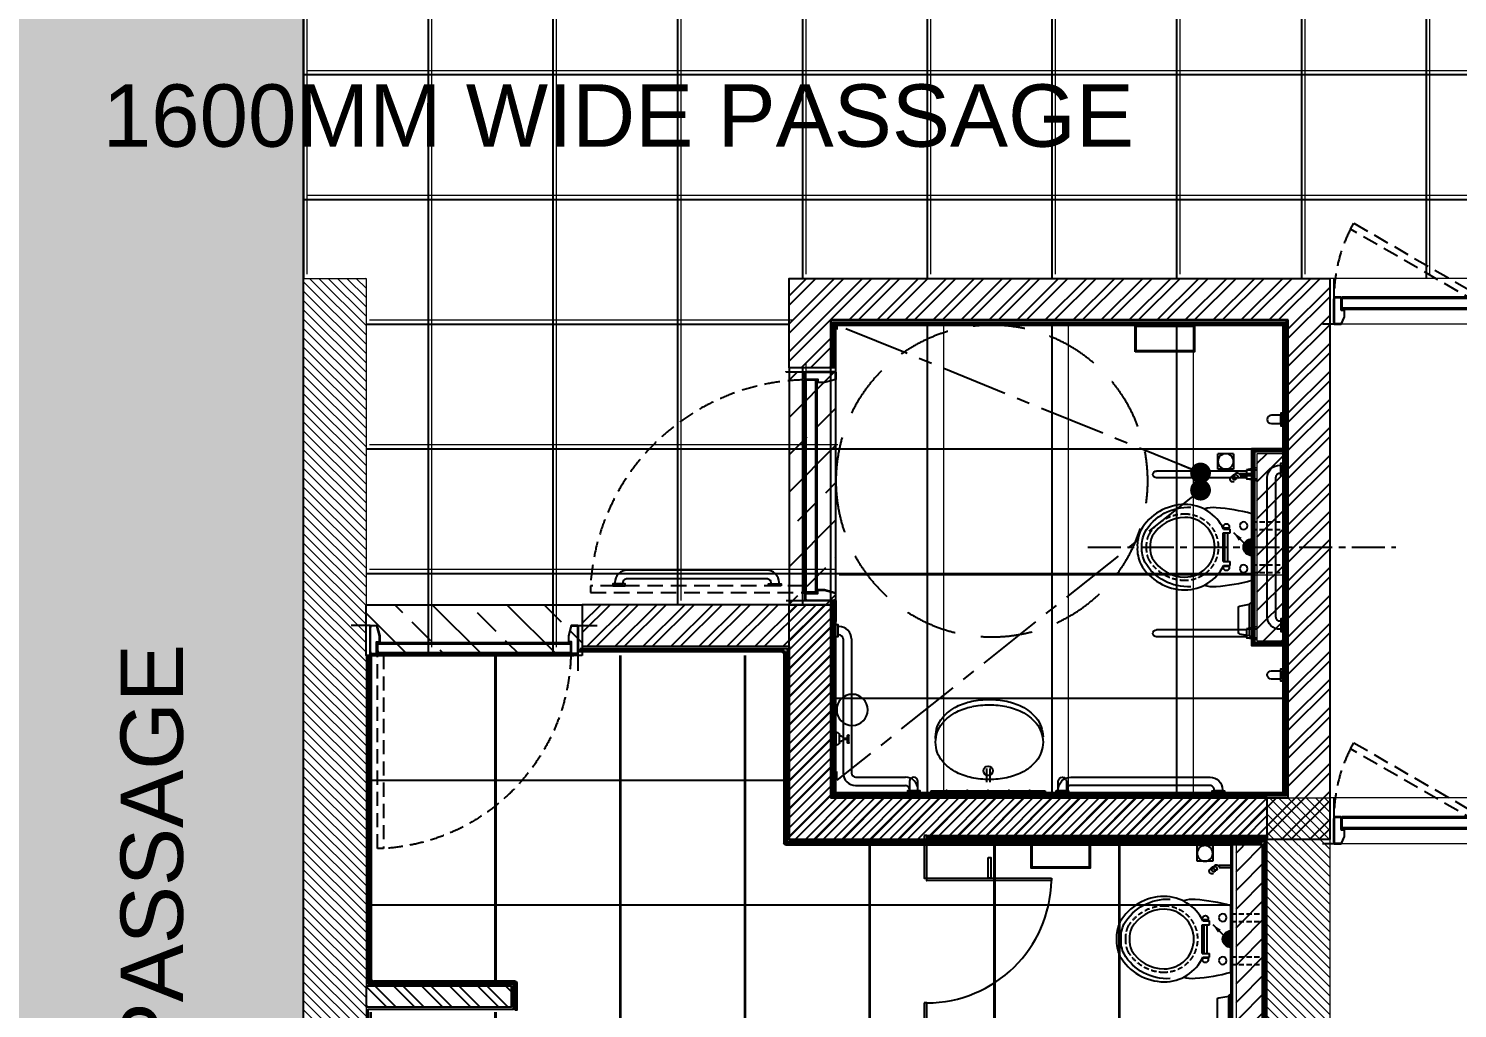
# Model space of a CAD drawing. Header units: millimetres. Extents: x 263321 to 2483465, y 33647 to 614421.
# Drawn here: x 2404074 to 2410946, y 402744 to 407459 of the extents above; entities that cross this region are included whole.
import ezdxf

# ---------------------------------------------------------------- set-up
doc = ezdxf.new("R2010")
doc.units = ezdxf.units.MM
doc.linetypes.add('CENTER', pattern=[50.8, 31.75, -6.35, 6.35, -6.35])
doc.linetypes.add('HIDDEN', pattern=[0.375, 0.25, -0.125])
for name, color, linetype in [('A-PLAN-CL', 8, 'CENTER'), ('A-PLAN-DOOR', 7, 'Continuous'), ('A-PLAN-GRANITE', 5, 'Continuous'), ('A-PLAN-HATCH2', 8, 'Continuous'), ('A-PLAN-HIDDEN', 1, 'HIDDEN'), ('A-PLAN-PLASTER', 67, 'Continuous'), ('A-PLAN-SANITARY FIXTURES', 35, 'Continuous'), ('A-PLAN-SLOPE', 250, 'Continuous'), ('A-PLAN-TEXT', 4, 'Continuous'), ('A-PLAN-TILE', 32, 'Continuous'), ('A-PLAN-WALL', 6, 'Continuous'), ('A-PLAN-WALL HATCH', 8, 'Continuous'), ('CEILING TOA', 250, 'Continuous'), ('FLOORING TOA', 7, 'Continuous'), ('TOA-FC-MODULAR', 7, 'Continuous')]:
    doc.layers.add(name, color=color, linetype=linetype)
for name, color, linetype, lineweight in [('A-PLAN-COLUMN', 3, 'Continuous', 0), ('A-PLAN-RCC-HATCH', 8, 'Continuous', 13), ('A-PLAN-THIN', 251, 'Continuous', 15), ('TOA-FL-CPT-1', 8, 'Continuous', 5), ('TOA-FL-TILE-3', 8, 'Continuous', 5), ('TOA-FL-TILE-4', 8, 'Continuous', 5)]:
    doc.layers.add(name, color=color, linetype=linetype, lineweight=lineweight)
doc.styles.add('ARIAL', font='arial.ttf')
doc.styles.get("Standard").update_dxf_attribs({"font": 'arial.ttf'})
doc.dimstyles.new('DIM40', dxfattribs={"dimtxt": 80, "dimasz": 20, "dimexe": 30, "dimexo": 25, "dimgap": 20, "dimtad": 1, "dimdec": 0, "dimzin": 0, "dimdsep": 46, "dimtxsty": 'Standard', "dimblk1": 'DOT', "dimblk2": 'DOT', "dimsah": 1, "dimcen": 0.09, "dimclrd": 1, "dimclre": 1, "dimclrt": 2, "dimadec": 0, "dimazin": 0, "dimtfac": 1, "dimtdec": 0, "dimtofl": 0, "dimtmove": 0, "dimatfit": 0, "dimldrblk": 'DOT', "dimfxl": 1, "dimtolj": 1, "dimtzin": 0, "dimarcsym": 0})

# ---------------------------------------------------------------- blocks, each defined once
blk = doc.blocks.new('3')
at = {"layer": 'A-PLAN-SANITARY FIXTURES'}
blk.add_lwpolyline([(6494549.2, -2162401.7), (6494537.2, -2162401.7), (6494537.2, -2161801.7), (6494549.2, -2161801.7)], close=True, dxfattribs=at)
blk.add_arc((6494550.6, -2161800.4), 601.4, 180.11961, 268.72294, dxfattribs=at)
blk = doc.blocks.new('PH')
at = {"layer": 'A-PLAN-SANITARY FIXTURES'}
for points in [[(142.5, 135.5), (142.5, 7.5), (-142.5, 7.5), (-142.5, 135.5)], [(137.5, 130.5), (137.5, 12.5), (-137.5, 12.5), (-137.5, 130.5)]]:
    blk.add_lwpolyline(points, close=True, dxfattribs=at)
blk = doc.blocks.new('A$C3F28102C')
at = {"layer": 'A-PLAN-DOOR'}
h = blk.add_hatch(dxfattribs=at)
h.set_pattern_fill('ANSI31', color=256, style=0)
h.set_pattern_definition([(315, (-1529.3283, 1000.1135), (-0.44194174, -0.44194174), [])])
h.paths.add_polyline_path([(1.3, -14.9), (0, -14.9), (0, 0), (1.3, 0)])
h.paths.add_polyline_path([(1.3, 0.2), (1.3, 0), (0, 0), (0, 1.1, 0.115729)])
h.paths.add_polyline_path([(4.9, -14.9), (3.6, -14.9), (3.6, 0), (4.9, 0)])
h.paths.add_polyline_path([(4.9, 0), (3.6, 0), (3.6, 0.2, 0.115729), (4.9, 1.1)])
at = {"layer": 'A-PLAN-DOOR', "color": 2}
for points in [[(1.3, 0.2), (1.3, -14.9), (0, -14.9), (0, 1.1)], [(3.6, 0.2), (3.6, -14.9), (4.9, -14.9), (4.9, 1.1)]]:
    blk.add_lwpolyline(points, dxfattribs=at)
for radius in [3.42, 2.42]:
    blk.add_circle((2.5, 3.4), radius, dxfattribs=at)
blk = doc.blocks.new('door')
at = {"layer": 'A-PLAN-DOOR'}
for p, q in [((-510.4, -12.2), (-510.4, 47.6)), ((-510.4, 47.6), (510.4, 47.6)), ((-510.4, 41.2), (510.4, 41.2)), ((510.4, -12.2), (510.4, 47.6)), ((-510.4, -5.8), (510.4, -5.8)), ((-510.4, -12.2), (510.4, -12.2)), ((-549, -97.1), (-549, -102.1)), ((549, -97.1), (549, -102.1))]:
    blk.add_line(p, q, dxfattribs=at)
at = {"layer": 'A-PLAN-DOOR', "linetype": 'HIDDEN', "ltscale": 300}
blk.add_lwpolyline([(-511.8, 54.6), (-478.8, 54.6), (-478.8, 1078.1), (-511.8, 1078.1)], close=True, dxfattribs=at)
at = {"layer": 'A-PLAN-DOOR'}
for points in [[(550, 137.9), (550, 137.9), (550, -102.1), (651, -102.1)], [(-550, 136.9), (-550, -102.1), (-651, -102.1)]]:
    blk.add_lwpolyline(points, dxfattribs=at)
for points in [[(-550, 39.7), (-549, 39.7), (-549, -94.1), (-550, -94.1)], [(-547.5, 46.1), (-515.6, 46.1), (-515.6, -15.7), (-500.6, -15.7), (-500.6, -47), (-515.2, -100.6), (-547.5, -100.6), (-547.5, -92.1), (-549, -92.1), (-549, -94.1), (-549, -102.1), (-514.1, -102.1), (-499.1, -47.2), (-499.1, -14.2), (-514.1, -14.2), (-514.1, 47.6), (-549, 47.6), (-549, 37.7), (-547.5, 37.7)], [(547.5, 46.1), (515.6, 46.1), (515.6, -15.7), (500.6, -15.7), (500.6, -47), (515.2, -100.6), (547.5, -100.6), (547.5, -92.1), (549, -92.1), (549, -94.1), (549, -102.1), (514.1, -102.1), (499.1, -47.2), (499.1, -14.2), (514.1, -14.2), (514.1, 47.6), (549, 47.6), (549, 37.7), (547.5, 37.7)], [(550, 39.7), (549, 39.7), (549, -94.1), (550, -94.1)]]:
    blk.add_lwpolyline(points, close=True, dxfattribs=at)
at = {"layer": 'A-PLAN-DOOR', "linetype": 'HIDDEN', "ltscale": 300}
blk.add_arc((-541.2, 26.7), 1053.3, 1.5218, 86.60422, dxfattribs=at)
at = {"layer": 'A-PLAN-DOOR', "extrusion": (0, 0, -1), "xscale": -0.9981851179673188, "yscale": 0.9981851179673188, "zscale": -0.9981851179673188}
blk.add_blockref('A$C3F28102C', (514.1, 47.6), dxfattribs=at)
blk = doc.blocks.new('A$C01672F36')
at = {"layer": 'A-PLAN-SANITARY FIXTURES'}
for p, q in [((332.3, 260.9), (398.3, 260.9)), ((332.3, 244.4), (398.3, 244.4))]:
    blk.add_line(p, q, dxfattribs=at)
at = {"layer": 'A-PLAN-SANITARY FIXTURES', "extrusion": (0, 0, -1)}
for centre, major_axis, start_param, end_param in [((225.3, 319.2), (151.5, 151.5), 4.387986, 4.802685), ((251.1, 319.2), (-151.5, 151.5), 5.958782, 6.373481), ((179.5, 374.1), (100.9, 100.9), 4.802685, 5.497787), ((205.4, 374.1), (100.9, 100.9), 4.802685, 5.497787), ((205.4, 374.1), (-100.9, 100.9), 0.785398, 1.4805), ((159.6, 319.2), (151.5, 151.5), 6.192889, 6.607589), ((299, 282.6), (209.7, 209.7), 4.129895, 4.387986), ((324.9, 282.6), (209.7, 209.7), 4.129895, 4.387986), ((85.8, 282.6), (-209.7, 209.7), 1.8952, 2.153291), ((416.4, 258.4), (294.5, 294.5), 3.926991, 4.129895), ((442.3, 258.4), (-294.5, 294.5), 5.497787, 5.700691), ((-31.6, 258.4), (294.5, 294.5), 0.582494, 0.785398), ((416.4, 258.4), (-294.5, 294.5), 5.294883, 5.497787), ((442.3, 258.4), (294.5, 294.5), 3.724087, 3.926991), ((-31.6, 258.4), (294.5, 294.5), 0.785398, 0.988302), ((299, 234.3), (209.7, 209.7), 3.465996, 3.724087), ((324.9, 234.3), (-209.7, 209.7), 5.036792, 5.294883), ((85.8, 234.3), (209.7, 209.7), 0.988302, 1.246393), ((225.3, 197.6), (151.5, 151.5), 3.051297, 3.465996), ((251.1, 197.6), (151.5, 151.5), 3.051297, 3.465996), ((159.6, 197.6), (-151.5, 151.5), 2.817189, 3.231889), ((179.5, 142.7), (100.9, 100.9), 2.356194, 3.051297), ((205.4, 142.7), (100.9, 100.9), 2.356194, 3.051297), ((179.5, 142.7), (-100.9, 100.9), 3.836216, 3.926991), ((205.4, 142.7), (-100.9, 100.9), 3.231889, 3.926991)]:
    blk.add_ellipse(centre, major_axis=major_axis, ratio=1, start_param=start_param, end_param=end_param, dxfattribs=at)
at = {"layer": 'A-PLAN-SANITARY FIXTURES'}
blk.add_ellipse((342.6, 252.7), major_axis=(-16, 16), ratio=1, dxfattribs=at)
blk = doc.blocks.new('_DOT')
at = {"color": 0, "linetype": 'ByBlock'}
blk.add_line((-0.5, 0), (-1, 0), dxfattribs=at)
at = {"color": 0, "linetype": 'ByBlock', "const_width": 0.5}
blk.add_lwpolyline([(-0.25, 0, 1), (0.25, 0, 1)], format="xyb", close=True, dxfattribs=at)
blk = doc.blocks.new('A$C086B7908')
at = {"layer": 'A-PLAN-SANITARY FIXTURES'}
for p, q in [((0, 30), (4.8, 30)), ((0, -30), (0, 30)), ((16.8, 18), (16.8, -18)), ((16.8, 12), (26.4, 12)), ((38.1, 2.4), (55.7, 2.4)), ((38.4, 0), (38.4, 0)), ((55.7, 18.5), (55.7, -14.9)), ((62.9, 18.5), (62.9, -14.9)), ((4.8, -30), (0, -30)), ((26.4, -12), (16.8, -12)), ((38.1, -2.4), (55.7, -2.4))]:
    blk.add_line(p, q, dxfattribs=at)
for centre, radius, start, end in [((4.8, 18), 12, 0, 90), ((26.4, 0), 12, 0, 90), ((26.4, 0), 12, 270, 0), ((59.3, 18.5), 3.6, 0, 180), ((4.8, -18), 12, 270, 0), ((59.3, -14.9), 3.6, 180, 0)]:
    blk.add_arc(centre, radius, start, end, dxfattribs=at)
blk = doc.blocks.new('WC')
at = {"layer": 'A-PLAN-SANITARY FIXTURES', "color": 35}
for p, q in [((-59, 416.3), (-10, 424.7)), ((-10, 424.7), (-10, 274.8)), ((0, 433.3), (0, 266.3)), ((-64, 411.3), (-64, 288.3)), ((-59, 283.3), (-10, 274.8)), ((-162.6, -375), (-162.6, -450)), ((-87.6, -375), (-162.6, -375)), ((-87.6, -450), (-87.6, -375)), ((-56.5, -355), (-56.4, -344.5)), ((-56.5, -355), (0, -355)), ((-56.4, -344.5), (0, -344.5)), ((-87.6, -450), (-162.6, -450))]:
    blk.add_line(p, q, dxfattribs=at)
at = {"layer": 'A-PLAN-SANITARY FIXTURES'}
for p, q in [((0, 160.7), (0, -160.7)), ((-137.8, 68.9), (-103.3, 68.9)), ((-137.8, 68.9), (-137.8, -68.9)), ((-135.4, 87.3), (-103.3, 87.3)), ((-110.5, 92.1), (-134.3, 92.1)), ((-129.5, 68.9), (-129.5, -68.9)), ((-114.4, 68.9), (-114.4, -68.9)), ((-103.3, 87.3), (-103.3, 68.9)), ((-87.6, -70.4), (-20, -2.9)), ((-137.8, -68.9), (-103.3, -68.9)), ((-135.4, -87.3), (-103.3, -87.3)), ((-110.5, -92.1), (-134.3, -92.1)), ((-103.3, -68.9), (-103.3, -87.3))]:
    blk.add_line(p, q, dxfattribs=at)
at = {"layer": 'A-PLAN-SANITARY FIXTURES', "linetype": 'HIDDEN', "ltscale": 100}
for p, q in [((0, 121.7), (160.7, 121.7)), ((0, 85), (160.7, 85)), ((160.7, 121.7), (160.7, 85)), ((0, -85), (160.7, -85)), ((0, -121.7), (160.7, -121.7)), ((160.7, -85), (160.7, -121.7))]:
    blk.add_line(p, q, dxfattribs=at)
at = {"layer": 'A-PLAN-SANITARY FIXTURES'}
for points in [[(-550, 0, -0.12736), (-533.6, 81.5, -0.267926), (-321.6, 205.5, -0.291082), (-135.4, 87.3, -0.267926)], [(-292.7, 190, 0.282395), (-514.3, 71.3, 0.128205), (-528.2, 0, 0.128205), (-514.3, -71.3, 0.282395), (-292.7, -192.4)], [(0, 160.7, 0.051675), (-171.6, 190, 0.105989), (-229.1, 183.6, 0.06337)], [(-135.4, -87.3, -0.291082), (-321.6, -205.5, -0.267926), (-533.6, -81.5, -0.12736), (-550, 0, -0.12736)], [(0, -160.7, -0.051675), (-171.6, -190, -0.105989), (-229.1, -183.6, -0.06337)]]:
    blk.add_lwpolyline(points, format="xyb", dxfattribs=at)
at = {"layer": 'A-PLAN-SANITARY FIXTURES', "linetype": 'HIDDEN', "ltscale": 100}
blk.add_lwpolyline([(-505.2, 0, -0.129476), (-493.9, 60.6, -0.265771), (-321.5, 160.7, -1), (-321.5, -160.7, -0.265771), (-493.9, -60.6, -0.129476)], format="xyb", close=True, dxfattribs=at)
at = {"layer": 'A-PLAN-SANITARY FIXTURES'}
blk.add_lwpolyline([(-487.9, 0, -0.130858), (-478.6, 52.6, -0.264614), (-321.4, 143.5, -0.999609), (-321.4, -143.5, -0.264614), (-478.6, -52.6, -0.130858)], format="xyb", close=True, dxfattribs=at)
at = {"layer": 'A-PLAN-SANITARY FIXTURES', "const_width": 40}
blk.add_lwpolyline([(0, 20, 1), (0, -20, 1)], format="xyb", dxfattribs=at)
at = {"layer": 'A-PLAN-SANITARY FIXTURES'}
for centre in [(-39.3, 103.3), (-39.3, -103.3)]:
    blk.add_circle(centre, 18.4, dxfattribs=at)
at = {"layer": 'A-PLAN-SANITARY FIXTURES', "color": 35}
blk.add_circle((-125.1, -412.5), 37.5, dxfattribs=at)
for centre, radius, start, end in [((-59, 411.3), 5, 90, 180), ((0, 423.3), 10, 90.01201, 171.46923), ((-59, 288.3), 5, 180, 270), ((0, 276.3), 10, 188.53077, 269.98799), ((-90.9, -327.2), 13.4, 59.03852, 15.49678), ((-80.1, -336.9), 13.4, 80.60332, 25.70351), ((-69.4, -344.4), 13.4, 84.22203, 337.48366)]:
    blk.add_arc(centre, radius, start, end, dxfattribs=at)
at = {"layer": 'A-PLAN-SANITARY FIXTURES'}
for centre, radius, start, end in [((-122.4, 99), 13.8, 329.83099, 210.16901), ((0, 0), 40, 90.03581, 269.96419), ((-122.4, -99), 13.8, 149.83099, 30.16901)]:
    blk.add_arc(centre, radius, start, end, dxfattribs=at)
blk.add_solid([(-62.5, -31.2), (-48.4, -45.3), (-87.6, -70.4)], dxfattribs=at)
blk = doc.blocks.new('wb-mirror-600')
at = {"layer": 'A-PLAN-SANITARY FIXTURES'}
for p, q in [((25, 0), (575, 0)), ((25, -8), (25, 0)), ((25, -15), (25, -7)), ((25, -17), (25, -8)), ((25, -8), (575, -8)), ((25, -16), (575, -16)), ((25, -17), (575, -17)), ((575, -8), (575, 0)), ((575, -17), (575, -8))]:
    blk.add_line(p, q, dxfattribs=at)
for centre in [(100, -17), (200, -17), (300, -17), (400, -17), (500, -17)]:
    blk.add_arc(centre, 3.43, 180, 0, dxfattribs=at)
blk = doc.blocks.new('RW')
at = {"layer": 'A-PLAN-SANITARY FIXTURES', "color": 35}
for p, q in [((6482690.9, -2163814.7), (6482690.9, -2163464.2)), ((6482723.9, -2163814.7), (6482723.9, -2163464.2)), ((6482690.9, -2163897.7), (6482690.9, -2163814.7)), ((6482723.9, -2163897.7), (6482723.9, -2163814.7)), ((6482675.9, -2163947.7), (6482685.9, -2163897.7)), ((6482685.9, -2163897.7), (6482728.9, -2163897.7)), ((6482685.9, -2163897.7), (6482685.9, -2163947.7)), ((6482738.9, -2163947.7), (6482728.9, -2163897.7)), ((6482728.9, -2163897.7), (6482728.9, -2163947.7))]:
    blk.add_line(p, q, dxfattribs=at)
blk.add_arc((6482707.4, -2163464.2), 16.5, 0, 180, dxfattribs=at)
blk = doc.blocks.new('rw1')
at = {"layer": 'A-PLAN-SANITARY FIXTURES', "color": 35}
blk.add_lwpolyline([(301.3, 12), (-368.7, 12, 0.414214), (-428.7, -48), (-428.7, -53), (-388.7, -53), (-388.7, -48, -0.414214), (-368.7, -28), (301.3, -28, -0.414214), (321.3, -48), (321.3, -53), (361.3, -53), (361.3, -48, 0.414214)], format="xyb", close=True, dxfattribs=at)
for points in [[(-438.7, -63), (-378.7, -63), (-378.7, -53), (-438.7, -53)], [(371.3, -63), (311.3, -63), (311.3, -53), (371.3, -53)]]:
    blk.add_lwpolyline(points, close=True, dxfattribs=at)
blk = doc.blocks.new('wr-1')
at = {"layer": 'A-PLAN-SANITARY FIXTURES'}
blk.add_lwpolyline([(0, -20), (0, 20), (-45, 20, 1), (-45, -20)], format="xyb", close=True, dxfattribs=at)
blk.add_lwpolyline([(10, -30), (10, 30), (0, 30), (0, -30)], close=True, dxfattribs=at)
blk = doc.blocks.new('rw-1')
at = {"layer": 'A-PLAN-SANITARY FIXTURES', "color": 35}
for p, q in [((-60, 244.7), (-65, 244.7)), ((-60, 204.7), (-65, 204.7)), ((-40, 184.7), (-40, -460.3)), ((0, 184.7), (0, -460.3)), ((20, -480.3), (259.5, -480.3)), ((20, -520.3), (259.5, -520.3)), ((269.5, -545.3), (329.5, -545.3)), ((279.5, -540.3), (279.5, -545.3)), ((319.5, -540.3), (319.5, -545.3))]:
    blk.add_line(p, q, dxfattribs=at)
for points in [[(-75, 254.7), (-65, 254.7), (-65, 194.7), (-75, 194.7)], [(269.5, -555.3), (329.5, -555.3), (329.5, -545.3), (269.5, -545.3)]]:
    blk.add_lwpolyline(points, close=True, dxfattribs=at)
for centre, radius, start, end in [((-60, 184.7), 60, 0, 90), ((-60, 184.7), 20, 0, 90), ((20, -460.3), 60, 180, 270), ((20, -460.3), 20, 180, 270), ((259.5, -540.3), 60, 0, 90), ((259.5, -540.3), 20, 0, 90)]:
    blk.add_arc(centre, radius, start, end, dxfattribs=at)
blk = doc.blocks.new('shaft door 750')
at = {"layer": 'A-PLAN-DOOR'}
for p, q in [((335.5, 59.8), (-335.5, 59.8)), ((-335.5, 0), (-335.5, 59.8)), ((335.5, 53.4), (-335.5, 53.4)), ((335.5, 6.5), (-335.5, 6.5)), ((335.5, 0), (-335.5, 0)), ((335.5, 0), (335.5, 59.8)), ((-374, -69.8), (-374, -64.8)), ((-374, -64.8), (-374, -69.8))]:
    blk.add_line(p, q, dxfattribs=at)
at = {"layer": 'A-PLAN-DOOR', "linetype": 'HIDDEN', "ltscale": 300}
blk.add_lwpolyline([(336.8, 59.8), (320.3, 31.3), (-295.2, 386.7), (-278.8, 415.2)], close=True, dxfattribs=at)
at = {"layer": 'A-PLAN-DOOR'}
for points in [[(-375, 150), (-375, 150), (-375, -70), (-430, -70)], [(375, 150.2), (375, 150.2), (375, -70), (430, -70)]]:
    blk.add_lwpolyline(points, dxfattribs=at)
for points in [[(-375, 51.9), (-374, 51.9), (-374, -61.8), (-375, -61.8)], [(-372.5, 58.3), (-340.6, 58.3), (-340.6, -3.5), (-325.6, -3.5), (-325.6, -34.7), (-340.2, -68.3), (-372.5, -68.3), (-372.5, -59.8), (-374, -59.8), (-374, -61.8), (-374, -69.8), (-339.1, -69.8), (-324.1, -34.9), (-324.1, -2), (-339.1, -2), (-339.1, 59.8), (-374, 59.8), (-374, 49.9), (-372.5, 49.9)], [(372.5, 58.3), (340.6, 58.3), (340.6, -3.5), (325.6, -3.5), (325.6, -34.7), (340.2, -68.3), (372.5, -68.3), (372.5, -59.8), (374, -59.8), (374, -61.8), (374, -69.8), (339.1, -69.8), (324.1, -34.9), (324.1, -2), (339.1, -2), (339.1, 59.8), (374, 59.8), (374, 49.9), (372.5, 49.9)], [(375, 51.9), (374, 51.9), (374, -61.8), (375, -61.8)]]:
    blk.add_lwpolyline(points, close=True, dxfattribs=at)
at = {"layer": 'A-PLAN-DOOR', "linetype": 'HIDDEN', "ltscale": 300}
blk.add_arc((337.6, 59.8), 711.6, 152.68066, 180, dxfattribs=at)
at = {"layer": 'A-PLAN-THIN'}
for p, q in [((395, 150), (-395, 150)), ((375, -70), (-375, -70))]:
    blk.add_line(p, q, dxfattribs=at)
at = {"layer": 'A-PLAN-DOOR', "xscale": -0.9973404255317604, "yscale": 0.9973404255317604, "zscale": 0.9973404255317604}
blk.add_blockref('A$C3F28102C', (339.1, 59.8), dxfattribs=at)
blk = doc.blocks.new('PC.Toilet')
at = {"layer": 'A-PLAN-GRANITE'}
h = blk.add_hatch(dxfattribs=at)
h.set_pattern_fill('ANSI33', color=256, scale=40, angle=180, style=0)
h.set_pattern_definition([(225, (-6500394.83, 2162054.3), (179.605122, -179.605122), []), (225, (-6500574.43, 2162054.3), (179.605122, -179.605122), [127, -63.5])])
h.paths.add_polyline_path([(-629.7, 908.6), (510.3, 908.6), (510.3, 683.6), (-629.7, 683.6)])
at = {"layer": 'A-PLAN-HATCH2'}
h = blk.add_hatch(dxfattribs=at)
h.set_pattern_fill('ANSI31', color=256, scale=500, angle=180, style=0)
h.set_pattern_definition([(225, (-36605.22, -628952.14), (44.194174, -44.194174), [])])
h.paths.add_polyline_path([(-216.3, -1341.4), (683.7, -1341.4), (683.7, -1491.4), (-216.3, -1491.4)])
at = {"layer": 'A-PLAN-WALL HATCH'}
h = blk.add_hatch(dxfattribs=at)
h.set_pattern_fill('ANSI32', color=256, scale=10, angle=-180, style=0)
h.set_pattern_definition([(45, (226410.9, 236743.57), (67.35192, -67.35192), []), (45, (226410.9, 236788.47), (67.35192, -67.35192), [])])
h.paths.add_polyline_path([(-859.7, -1491.4), (-859.7, 708.6), (-629.7, 708.6), (-629.7, 908.6), (-629.7, 908.6), (-629.7, 908.6), (-1059.7, 908.6), (-1059.7, -1691.4), (1640.3, -1691.4), (1640.3, 908.6), (510.3, 908.6), (510.3, 708.6), (1440.3, 708.6), (1440.3, -1491.4)])
at = {"layer": 'A-PLAN-CL', "linetype": 'CENTER', "ltscale": 5}
blk.add_line((233.7, -528.5), (233.7, -2009.8), dxfattribs=at)
at = {"layer": 'A-PLAN-GRANITE', "elevation": 0}
blk.add_lwpolyline([(-629.7, 908.6), (510.3, 908.6), (510.3, 683.6), (-629.7, 683.6)], close=True, dxfattribs=at)
at = {"layer": 'A-PLAN-HIDDEN', "ltscale": 1000}
blk.add_circle((-84.7, -66.4), 750, dxfattribs=at)
at = {"layer": 'A-PLAN-PLASTER', "elevation": 0}
for points in [[(-629.7, 698.6), (-849.7, 698.6), (-849.7, -1481.4), (1430.3, -1481.4), (1430.3, 698.6), (490.3, 698.6)], [(693.7, -1481.4), (693.7, -1331.4), (-226.3, -1331.4), (-226.3, -1481.4)]]:
    blk.add_lwpolyline(points, dxfattribs=at)
at = {"layer": 'A-PLAN-SANITARY FIXTURES', "color": 35}
blk.add_circle((1016.6, 604.9), 75, dxfattribs=at)
at = {"layer": 'A-PLAN-THIN'}
blk.add_line((-216.3, -1341.4), (683.7, -1341.4), dxfattribs=at)
at = {"layer": 'A-PLAN-THIN', "elevation": 0}
blk.add_lwpolyline([(-216.3, -1341.4), (683.7, -1341.4), (683.7, -1491.4), (-216.3, -1491.4)], close=True, dxfattribs=at)
at = {"layer": 'A-PLAN-TILE', "elevation": 0}
for points in [[(-629.7, 691.6), (-842.7, 691.6), (-842.7, -1474.4), (1423.3, -1474.4), (1423.3, 691.6), (490.3, 691.6)], [(-629.7, 683.6), (-834.7, 683.6), (-834.7, -1466.4), (1415.3, -1466.4), (1415.3, 683.6), (490.3, 683.6)], [(708.7, -1481.4), (708.7, -1316.4), (-241.3, -1316.4), (-241.3, -1481.4)], [(-233.3, -1481.4), (-233.3, -1324.4), (700.7, -1324.4), (700.7, -1481.4)]]:
    blk.add_lwpolyline(points, dxfattribs=at)
at = {"layer": 'A-PLAN-WALL', "elevation": 0}
blk.add_lwpolyline([(-859.7, -1491.4), (-859.7, 708.6), (-629.7, 708.6), (-629.7, 908.6), (-629.7, 908.6), (-629.7, 908.6), (-1059.7, 908.6), (-1059.7, -1691.4), (1640.3, -1691.4), (1640.3, 908.6), (510.3, 908.6), (510.3, 708.6), (1440.3, 708.6), (1440.3, -1491.4), (-859.7, -1491.4)], dxfattribs=at)
at = {"xscale": -1}
for name, p, rotation in [('rw1', (356.1, 1318.3), 90), ('wr-1', (1405.3, 309.1), 180), ('wr-1', (-381, -1456.4), 90)]:
    blk.add_blockref(name, p, dxfattribs=dict(at, rotation=rotation))
for name, p, rotation in [('rw1', (1352.3, -747.1), 90), ('wr-1', (848.3, -1456.4), 270)]:
    blk.add_blockref(name, p, dxfattribs=dict(rotation=rotation))
for name, p in [('wr-1', (1405.3, -405.9)), ('rw1', (267.4, -1403.4))]:
    blk.add_blockref(name, p)
at = {"layer": 'A-PLAN-DOOR', "extrusion": (0, 0, -1), "zscale": -1}
blk.add_blockref('door', (59.7, 785.7), dxfattribs=at)
at = {"layer": 'A-PLAN-SANITARY FIXTURES', "color": 35}
for name, p, xscale, rotation in [('rw-1', (860, 608.6), -1, 90), ('A$C01672F36', (966.5, 204.3), -0.999999999999998, 179.9999268422707), ('PH', (-842.3, -898.7), -1, 270)]:
    blk.add_blockref(name, p, dxfattribs=dict(at, xscale=xscale, rotation=rotation))
at = {"layer": 'A-PLAN-SANITARY FIXTURES', "color": 35, "extrusion": (0, 0, -1), "xscale": -1, "zscale": -1, "rotation": 90}
blk.add_blockref('A$C086B7908', (-1154.9, 683.6), dxfattribs=at)
at = {"layer": 'A-PLAN-SANITARY FIXTURES', "extrusion": (0, 0, -1), "xscale": -1, "zscale": -1, "rotation": 90}
blk.add_blockref('wb-mirror-600', (-1423.3, 251.6), dxfattribs=at)
at = {"layer": 'A-PLAN-SANITARY FIXTURES', "color": 35, "rotation": 270}
blk.add_blockref('WC', (233.7, -1316.4), dxfattribs=at)
at = {"layer": 'A-PLAN-SANITARY FIXTURES', "extrusion": (0, 0, -1), "xscale": -1, "zscale": -1}
for p in [(6482823.9, 2162606.3), (6482059.1, 2162606.3)]:
    blk.add_blockref('RW', p, dxfattribs=at)
at = {"layer": 'A-PLAN-SLOPE', "linetype": 'CENTER', "ltscale": 10}
for points in [[(-123.4, -1070.2), (-834.7, 678.6), (-813.5, 678.6)], [(-40.9, -1070.2), (1355.3, 678.6), (1312.3, 678.6)]]:
    blk.add_leader(points, dimstyle='DIM40', override={"dimasz": 100, "dimclrd": 256}, dxfattribs=at)
blk = doc.blocks.new('Rest room-2.0')
at = {"layer": 'A-PLAN-GRANITE'}
h = blk.add_hatch(dxfattribs=at)
h.set_pattern_fill('ANSI33', color=256, scale=40, angle=270, style=0)
h.set_pattern_definition([(315, (-2161082, -6497440.42), (179.605122, 179.605122), []), (315, (-2161082, -6497620.03), (179.605122, 179.605122), [127, -63.5])])
h.paths.add_polyline_path([(-946.3, 2249.7), (-1986.3, 2249.7), (-1986.3, 2494.7), (-946.3, 2494.7)])
at = {"layer": 'A-PLAN-HATCH2'}
h = blk.add_hatch(dxfattribs=at)
h.set_pattern_fill('ANSI31', color=256, scale=20, angle=-90, style=0)
h.set_pattern_definition([(225, (302018.68, 198814.69), (-44.901281, 44.901281), [])])
h.paths.add_polyline_path([(2348.7, -5685.3), (2348.7, 1364.7), (2198.7, 1364.7), (2198.7, -5685.3)])
at = {"layer": 'A-PLAN-RCC-HATCH'}
h = blk.add_hatch(dxfattribs=at)
h.set_pattern_fill('ANSI31', color=256, scale=10, angle=90, style=0)
h.set_pattern_definition([(135, (-236086.32, -347397.406), (-22.4506403, -22.4506403), [])])
h.paths.add_polyline_path([(-1986.3, -5885.3), (-1986.3, -5885.3), (-1986.3, -5885.3), (-2286.3, -5885.3), (-2286.3, 4064.7), (-1986.3, 4064.7)])
h = blk.add_hatch(dxfattribs=at)
h.set_pattern_fill('ANSI31', color=256, scale=250, angle=90, style=0)
h.set_pattern_definition([(135, (431187.107, 24676.022), (-22.097087, -22.097087), [])])
h.paths.add_polyline_path([(2648.7, 1564.7), (2648.7, 64.7), (2348.7, 64.7), (2348.7, 1564.7)])
at = {"layer": 'A-PLAN-WALL HATCH'}
h = blk.add_hatch(dxfattribs=at)
h.set_pattern_fill('ANSI32', color=256, scale=10, angle=-90, style=0)
h.set_pattern_definition([(225, (302018.68, 198799.69), (-67.35192, 67.35192), []), (225, (302018.68, 198754.79), (-67.35192, 67.35192), [])])
h.paths.add_polyline_path([(2348.7, 1564.7), (248.7, 1564.7), (248.7, 2494.7), (-946.3, 2494.7), (-946.3, 2294.7), (48.7, 2294.7), (48.7, 1364.7), (2348.7, 1364.7)])
h = blk.add_hatch(dxfattribs=at)
h.set_pattern_fill('ANSI32', color=256, scale=10, angle=-90, style=0)
h.set_pattern_definition([(135, (302133.68, -200190.6), (-67.35192, -67.35192), []), (135, (302133.68, -200145.7), (-67.35192, -67.35192), [])])
h.paths.add_polyline_path([(-1986.3, 659.4), (-1986.3, 559.4), (-1286.3, 559.4), (-1286.3, 659.4), (-1986.3, 659.4)])
at = {"layer": 'A-PLAN-COLUMN'}
blk.add_lwpolyline([(-1986.3, -5885.3), (-1986.3, -5885.3), (-1986.3, -5885.3), (-2286.3, -5885.3), (-2286.3, 4064.7), (-1986.3, 4064.7), (-1986.3, -5885.3)], dxfattribs=at)
at = {"layer": 'A-PLAN-COLUMN', "elevation": 0}
blk.add_lwpolyline([(2648.7, 1564.7), (2648.7, 64.7), (2348.7, 64.7), (2348.7, 1564.7)], close=True, dxfattribs=at)
at = {"layer": 'A-PLAN-GRANITE', "elevation": 0}
blk.add_lwpolyline([(-946.3, 2249.7), (-1986.3, 2249.7), (-1986.3, 2494.7), (-946.3, 2494.7)], close=True, dxfattribs=at)
at = {"layer": 'A-PLAN-PLASTER', "elevation": 0}
blk.add_lwpolyline([(-956.3, 2284.7), (38.7, 2284.7), (38.7, 1354.7), (2338.7, 1354.7), (2338.7, -5675.3), (-134.6, -5675.3)], dxfattribs=at)
at = {"layer": 'A-PLAN-PLASTER'}
blk.add_lwpolyline([(-1986.3, -1145.3), (-1276.3, -1145.3), (-1276.3, -1025.3), (-1976.3, -1025.3), (-1976.3, 549.4), (-1276.3, 549.4), (-1276.3, 669.4), (-1976.3, 669.4), (-1976.3, 2249.7)], dxfattribs=at)
at = {"layer": 'A-PLAN-THIN'}
blk.add_line((2198.7, 1364.7), (2198.7, -5685.3), dxfattribs=at)
at = {"layer": 'A-PLAN-THIN', "elevation": 0}
blk.add_lwpolyline([(2348.7, -5685.3), (2348.7, 1364.7), (2198.7, 1364.7), (2198.7, -5685.3)], close=True, dxfattribs=at)
at = {"layer": 'A-PLAN-TILE'}
for p, q in [((-1269.3, 659.4), (-1269.3, 559.4)), ((-1261.3, 659.4), (-1261.3, 559.4))]:
    blk.add_line(p, q, dxfattribs=at)
at = {"layer": 'A-PLAN-TILE', "elevation": 0}
for points in [[(-961.3, 2269.7), (18.2, 2269.7), (18.2, 2277.7), (-961.3, 2277.7), (-961.3, 2269.7)], [(31.7, 2269.7), (23.7, 2269.7), (23.7, 1349.2), (31.7, 1349.2), (31.7, 2269.7)], [(33.7, 1339.2), (2168.2, 1339.7), (2168.2, 1347.7), (33.7, 1347.7), (33.7, 1339.2)], [(2181.7, 1364.7), (2173.7, 1364.7), (2173.7, -5668.3), (2181.7, -5668.3), (2181.7, 1364.7)], [(2331.7, 1339.7), (2323.7, 1339.7), (2323.7, -5660.3), (2331.7, -5660.3), (2331.7, 1339.7)]]:
    blk.add_lwpolyline(points, dxfattribs=at)
at = {"layer": 'A-PLAN-TILE', "color": 8, "elevation": 0}
for points in [[(15.7, 2267.7, -0.079624), (18.2, 2267.3), (18.2, 2276.2), (-16.3, 2276.2), (-16.3, 2277.7), (19.7, 2277.7), (19.7, 2266.6, -0.267949), (23.7, 2259.7), (22.7, 2259.7, 0.414214), (15.7, 2266.7)], [(2315.7, 1339.7, -0.079624), (2318.2, 1339.3), (2318.2, 1348.2), (2283.7, 1348.2), (2283.7, 1349.7), (2319.7, 1349.7), (2319.7, 1338.6, -0.267949), (2323.7, 1331.7), (2322.7, 1331.7, 0.414214), (2315.7, 1338.7)]]:
    blk.add_lwpolyline(points, format="xyb", close=True, dxfattribs=at)
at = {"layer": 'A-PLAN-TILE'}
for points in [[(-1969.3, 2249.7), (-1961.3, 2249.7), (-1961.3, 676.4), (-1969.3, 676.4), (-1969.3, 2249.7)], [(-1271.3, 684.4), (-1271.3, 676.4), (-1946.3, 676.4), (-1946.3, 684.4), (-1271.3, 684.4)], [(-1269.3, 544.4), (-1269.3, 674.4), (-1261.3, 674.4), (-1261.3, 544.4), (-1269.3, 544.4)]]:
    blk.add_lwpolyline(points, dxfattribs=at)
at = {"layer": 'A-PLAN-TILE', "color": 8, "elevation": 0}
blk.add_lwpolyline([(33.7, 1339.7), (33.7, 1339.2, -0.414214), (23.7, 1349.2), (168.7, 1349.2), (168.7, 1347.7), (26, 1347.7, 0.261434), (33.7, 1339.7)], format="xyb", dxfattribs=at)
at = {"layer": 'A-PLAN-TILE', "elevation": 0}
blk.add_lwpolyline([(2169.7, 1339.7), (2169.7, 1347.7), (2318.2, 1347.7), (2318.2, 1339.7)], close=True, dxfattribs=at)
at = {"layer": 'A-PLAN-TILE', "color": 8}
blk.add_lwpolyline([(-1953.3, 684, -0.079624), (-1955.8, 684.4), (-1955.8, 675.5), (-1921.3, 675.5), (-1921.3, 674), (-1957.3, 674), (-1957.3, 685.1, -0.267949), (-1961.3, 692), (-1960.3, 692, 0.414214), (-1953.3, 685)], format="xyb", close=True, dxfattribs=at)
blk.add_lwpolyline([(-1271.3, 683.9), (-1271.3, 684.4, -0.414214), (-1261.3, 674.4), (-1306.3, 674.4), (-1306.3, 675.9), (-1263.6, 675.9, 0.261434), (-1271.3, 683.9)], format="xyb", dxfattribs=at)
at = {"layer": 'A-PLAN-WALL'}
blk.add_line((-1986.3, 2249.7), (-986.3, 2249.7), dxfattribs=at)
at = {"layer": 'A-PLAN-WALL', "elevation": 0}
blk.add_lwpolyline([(2348.7, 1564.7), (248.7, 1564.7), (248.7, 2494.7), (-946.3, 2494.7), (-946.3, 2294.7), (48.7, 2294.7), (48.7, 1364.7), (2348.7, 1364.7), (2348.7, 1564.7)], dxfattribs=at)
at = {"layer": 'A-PLAN-WALL'}
blk.add_lwpolyline([(-1986.3, 659.4), (-1986.3, 559.4), (-1286.3, 559.4), (-1286.3, 659.4), (-1986.3, 659.4), (-1986.3, 659.4)], dxfattribs=at)
at = {"layer": 'A-PLAN-DOOR', "extrusion": (5.88976e-28, 4.19294e-29, -1), "xscale": -1, "zscale": -1}
for p in [(-3043.7, 3914.7), (-3043.7, 1414.7)]:
    blk.add_blockref('shaft door 750', p, dxfattribs=at)
at = {"layer": 'A-PLAN-DOOR', "extrusion": (-5.88976e-28, 4.19294e-29, -1), "xscale": 0.9090909090882631, "yscale": 0.9090909090882631, "zscale": -0.9090909090909208, "rotation": 180}
blk.add_blockref('door', (1466.3, 2301.9), dxfattribs=at)
at = {"layer": 'A-PLAN-SANITARY FIXTURES', "color": 35, "xscale": -1, "rotation": 90}
blk.add_blockref('PC.Toilet', (957.3, 3005), dxfattribs=at)
blk = doc.blocks.new('CHOREE')
blk.add_blockref('Rest room-2.0', (8768.6, -2039.9))
blk = doc.blocks.new('BIG CHOORE')
blk.add_blockref('CHOREE', (-2408, -1909))

msp = doc.modelspace()

# ---------------------------------------------------------------- hatches: boundary and pattern name
at = {"layer": 'TOA-FC-MODULAR'}
h = msp.add_hatch(dxfattribs=at)
h.set_pattern_fill('_USER', color=252, scale=600, angle=270, double=1, pattern_type=0)
h.set_pattern_definition([(270, (2405396.8, 407837.05), (600, -1e-13), []), (0, (2405396.8, 407837.05), (0, 600), [])])
h.paths.add_polyline_path([(2405396.796, 407837.052), (2411531.796, 407837.052), (2411531.796, 406817.052), (2411331.796, 406817.052), (2411331.796, 406257.052), (2407731.796, 406257.052), (2407731.796, 405827.052), (2407956.796, 405827.052), (2407956.796, 406032.052), (2410106.796, 406032.052), (2410106.796, 405438.672), (2409956.796, 405438.672), (2409956.796, 404488.672), (2410106.796, 404488.672), (2410106.796, 403782.052), (2407956.796, 403782.052), (2407956.796, 404707.052), (2407941.796, 404707.052), (2407941.796, 404687.052), (2406736.796, 404687.052), (2406736.796, 404462.052), (2405696.796, 404462.052), (2405696.796, 406257.052), (2405396.796, 406257.052)])
h = msp.add_hatch(dxfattribs=at)
h.set_pattern_fill('_USER', color=252, scale=600, angle=270, double=1, pattern_type=0)
h.set_pattern_definition([(270, (2405721.8, 404442.05), (600, -1e-13), []), (0, (2405721.8, 404442.05), (0, 600), [])])
edge = h.paths.add_edge_path()
edge.add_line((2405721.796, 404442.052), (2407706.796, 404442.052))
edge.add_line((2407706.796, 404442.052), (2407706.796, 403541.552))
edge.add_arc((2407716.549, 403541.552), 9.753, 180, 271.4504486)
edge.add_line((2407716.796, 403531.802), (2408356.83, 403531.584))
edge.add_line((2408356.83, 403531.584), (2408356.83, 403430.072))
edge.add_line((2408356.83, 403430.072), (2408519.781, 403430.072))
edge.add_line((2408519.781, 403430.072), (2408519.781, 403531.74))
edge.add_line((2408519.781, 403531.74), (2409856.798, 403532.052))
edge.add_line((2409856.798, 403532.052), (2409856.798, 401694.501))
edge.add_line((2409856.798, 401694.501), (2408519.781, 401694.501))
edge.add_line((2408519.781, 401694.501), (2408519.781, 402829.052))
edge.add_line((2408519.781, 402829.052), (2408356.793, 402829.052))
edge.add_line((2408356.793, 402829.052), (2408356.793, 401530.604))
edge.add_line((2408356.793, 401530.604), (2409856.798, 401530.604))
edge.add_line((2409856.798, 401530.604), (2409856.798, 396532.052))
edge.add_line((2409856.798, 396532.052), (2405736.796, 396532.052))
edge.add_line((2405736.796, 396532.052), (2405736.796, 401032.052))
edge.add_line((2405736.796, 401032.052), (2406411.796, 401032.052))
edge.add_arc((2406411.796, 401042.052), 10, 270, 360)
edge.add_line((2406421.796, 401042.052), (2406421.796, 401172.052))
edge.add_arc((2406411.796, 401172.052), 10, 360, 450)
edge.add_line((2406411.796, 401182.052), (2405721.796, 401182.052))
edge.add_line((2405721.796, 401182.052), (2405721.796, 402726.758))
edge.add_line((2405721.796, 402726.758), (2406411.796, 402726.758))
edge.add_arc((2406411.796, 402736.758), 10, 270, 360)
edge.add_line((2406421.796, 402736.758), (2406421.796, 402866.758))
edge.add_arc((2406412.042, 402866.758), 9.753, 0, 91.4504489)
edge.add_line((2406411.796, 402876.508), (2405721.796, 402876.508))
edge.add_line((2405721.796, 402876.508), (2405721.796, 404442.052))
at = {"layer": 'TOA-FL-CPT-1', "true_color": 0xc7c8ca}
h = msp.add_hatch(dxfattribs=at)
h.set_pattern_fill('AR-PARQ1', color=9, scale=3)
h.set_pattern_definition([(90, (90021.1, 24147), (-914.4, 914.4), [914.4, -914.4]), (90, (90173.5, 24147), (-914.4, 914.4), [914.4, -914.4]), (90, (90325.9, 24147), (-914.4, 914.4), [914.4, -914.4]), (90, (90478.3, 24147), (-914.4, 914.4), [914.4, -914.4]), (90, (90630.7, 24147), (-914.4, 914.4), [914.4, -914.4]), (90, (90783.1, 24147), (-914.4, 914.4), [914.4, -914.4]), (90, (90935.5, 24147), (-914.4, 914.4), [914.4, -914.4]), (0, (90021.1, 25061.4), (914.4, -914.4), [914.4, -914.4]), (0, (90021.1, 25213.8), (914.4, -914.4), [914.4, -914.4]), (0, (90021.1, 25366.2), (914.4, -914.4), [914.4, -914.4]), (0, (90021.1, 25518.6), (914.4, -914.4), [914.4, -914.4]), (0, (90021.1, 25671), (914.4, -914.4), [914.4, -914.4]), (0, (90021.1, 25823.4), (914.4, -914.4), [914.4, -914.4]), (0, (90021.1, 25975.8), (914.4, -914.4), [914.4, -914.4])])
edge = h.paths.add_edge_path()
edge.add_arc((2396128.727, -119195.432), 546828.493, 90.92532943, 95.29958843)
edge.add_line((2345621.769, 425295.567), (2345621.769, 409482.052))
edge.add_line((2345621.769, 409482.052), (2347129.201, 409481.857))
edge.add_arc((2347102.083, 408732.348), 750, 0, 87.9279004, ccw=False)
edge.add_line((2347852.083, 408732.348), (2347852.23, 389991.103))
edge.add_line((2347852.23, 389991.103), (2342396.706, 389991.103))
edge.add_line((2342396.706, 389991.103), (2342397.172, 380682.159))
edge.add_line((2342397.172, 380682.159), (2351396.796, 380682.159))
edge.add_line((2351396.796, 380682.159), (2351396.796, 379682.052))
edge.add_line((2351396.796, 379682.052), (2350496.796, 379682.052))
edge.add_line((2350496.796, 379682.052), (2350496.796, 377891.004))
edge.add_arc((2372893.597, 61240.666), 317441.417, 85.95303216, 94.04581501, ccw=False)
edge.add_line((2395296.77, 377890.553), (2395296.77, 379682.052))
edge.add_line((2395296.77, 379682.052), (2394396.796, 379682.052))
edge.add_line((2394396.796, 379682.052), (2394396.796, 380682.052))
edge.add_line((2394396.796, 380682.052), (2405177.531, 380682.052))
edge.add_line((2405177.531, 380682.052), (2405177.531, 389182.052))
edge.add_line((2405177.531, 389182.052), (2406496.796, 389182.052))
edge.add_line((2406496.796, 389182.052), (2406496.796, 383082.052))
edge.add_line((2406496.796, 383082.052), (2408136.796, 383082.052))
edge.add_line((2408136.796, 383082.052), (2408136.796, 389182.052))
edge.add_line((2408136.796, 389182.052), (2413779.159, 389181.861))
edge.add_line((2413779.159, 389181.861), (2414010.251, 390682.052))
edge.add_line((2414010.251, 390682.052), (2405396.796, 390682.052))
edge.add_line((2405396.796, 390682.052), (2405396.796, 411581.926))
edge.add_line((2405396.796, 411581.926), (2403146.796, 411581.926))
edge.add_arc((2403146.796, 411881.926), 300, 180, 270, ccw=False)
edge.add_line((2402846.796, 411881.926), (2402846.796, 413382.052))
edge.add_arc((2403146.796, 413382.052), 300, 90, 180, ccw=False)
edge.add_line((2403146.796, 413682.052), (2417553.202, 413682.052))
edge.add_line((2417553.202, 413682.052), (2417799.7, 415282.257))
edge.add_line((2417799.7, 415282.257), (2411837.001, 415281.729))
edge.add_line((2411837.001, 415281.729), (2411837.001, 417657.174))
edge.add_line((2411837.001, 417657.174), (2416421.528, 417657.174))
edge.add_line((2416421.528, 417657.174), (2416421.528, 418657.174))
edge.add_line((2416421.528, 418657.174), (2411836.796, 418657.174))
edge.add_line((2411836.796, 418657.174), (2411836.796, 421262.052))
edge.add_line((2411836.796, 421262.052), (2410296.796, 421262.052))
edge.add_line((2410296.796, 421262.052), (2410296.796, 415281.575))
edge.add_line((2410296.796, 415281.575), (2402846.796, 415281.575))
edge.add_line((2402846.796, 415281.575), (2402846.796, 424532.052))
edge.add_line((2402846.796, 424532.052), (2402846.796, 424581.286))
edge.add_line((2402846.796, 424581.286), (2395396.796, 424582.052))
edge.add_line((2395396.796, 424582.052), (2395396.796, 423682.052))
edge.add_line((2395396.796, 423682.052), (2394396.796, 423682.052))
edge.add_line((2394396.796, 423682.052), (2394396.796, 424581.86))
edge.add_line((2394396.796, 424581.86), (2387296.514, 424582.052))
edge.add_line((2387296.514, 424582.052), (2387297.806, 427561.749))
h.paths.add_polyline_path([(2357571.796, 409582.052), (2403896.373, 409582.052), (2403899.547, 394952.31), (2375096.795, 394783.782), (2375096.795, 396862.052), (2373596.796, 396864.771), (2373596.796, 394782.052), (2369971.795, 394800.838), (2370046.875, 396862.052), (2368385.069, 396703.686), (2368471.796, 394819.625), (2357571.796, 394782.052)], flags=16)
h.paths.add_polyline_path([(2363596.796, 414832.306), (2384296.459, 414782.218), (2384296.434, 411581.926), (2384538.462, 411581.927), (2384538.462, 409582.052), (2378653.494, 409582.052), (2378650.056, 411581.898), (2363596.796, 411631.98)], flags=16)
h.paths.add_polyline_path([(2392707.043, 411682.849), (2384396.821, 411683.632), (2384396.821, 414782.218), (2392707.043, 414781.434)], flags=16)
h.paths.add_polyline_path([(2400346.796, 422010.357), (2401546.802, 422010.357), (2401546.802, 416210.358), (2400346.796, 416210.358)], flags=16)
h.paths.add_polyline_path([(2349453.189, 392877.837), (2349451.159, 392879.273), (2349451.159, 390061.804), (2349453.189, 390060.368)], flags=16)
h.paths.add_polyline_path([(2379396.791, 389980.182), (2384396.796, 389980.182), (2384396.796, 392980.182), (2379396.791, 392980.182)], flags=16)
at = {"layer": 'TOA-FL-TILE-3'}
h = msp.add_hatch(dxfattribs=at)
h.set_pattern_fill('_USER', color=253, scale=600, double=1, pattern_type=0)
h.set_pattern_definition([(0, (2405412.97, 407857.05), (0, 600), []), (90, (2405412.97, 407857.05), (-600, 4e-14), [])])
h.paths.add_polyline_path([(2405412.962, 407857.052), (2411547.962, 407857.052), (2411547.962, 406837.052), (2411347.962, 406837.052), (2411347.962, 406277.052), (2407747.962, 406277.052), (2407747.962, 405847.052), (2407972.962, 405847.052), (2407972.962, 406052.052), (2407957.962, 404727.052), (2407957.962, 404707.052), (2406752.962, 404707.052), (2406752.962, 404482.052), (2405712.962, 404482.052), (2405712.962, 406277.052), (2405412.962, 406277.052)])
at = {"layer": 'TOA-FL-TILE-4'}
h = msp.add_hatch(dxfattribs=at)
h.set_pattern_fill('_USER', color=253, scale=600, angle=90, pattern_type=0)
h.set_pattern_definition([(90, (2408475.9, 395741.65), (-600, 4e-14), [])])
h.paths.add_polyline_path([(2407971.796, 406047.052), (2410116.796, 406047.052), (2410116.796, 403772.052), (2407971.796, 403772.052)])
h = msp.add_hatch(dxfattribs=at)
h.set_pattern_fill('_USER', color=253, scale=1200, pattern_type=0)
h.set_pattern_definition([(0, (2407958.8, 406030), (0, 1200), [])])
h.paths.add_polyline_path([(2407971.796, 406047.052), (2410116.796, 406047.052), (2410116.796, 403772.052), (2407971.796, 403772.052)])
h = msp.add_hatch(dxfattribs=at)
h.set_pattern_fill('_USER', color=253, scale=600, angle=90, pattern_type=0)
h.set_pattern_definition([(90, (2405716.8, 404442.05), (-600, 4e-14), [])])
edge = h.paths.add_edge_path()
edge.add_line((2405716.83, 404442.052), (2407701.83, 404442.052))
edge.add_line((2407701.83, 404442.052), (2407701.83, 403541.552))
edge.add_arc((2407711.583, 403541.552), 9.753, 180, 271.4504486)
edge.add_line((2407711.83, 403531.802), (2408351.864, 403531.584))
edge.add_line((2408351.864, 403531.584), (2408351.864, 403430.073))
edge.add_line((2408351.864, 403430.073), (2408514.815, 403430.073))
edge.add_line((2408514.815, 403430.073), (2408514.815, 403531.74))
edge.add_line((2408514.815, 403531.74), (2409851.832, 403532.052))
edge.add_line((2409851.832, 403532.052), (2409851.832, 401694.501))
edge.add_line((2409851.832, 401694.501), (2408514.815, 401694.501))
edge.add_line((2408514.815, 401694.501), (2408514.815, 402829.052))
edge.add_line((2408514.815, 402829.052), (2408351.827, 402829.052))
edge.add_line((2408351.827, 402829.052), (2408351.827, 401530.604))
edge.add_line((2408351.827, 401530.604), (2409851.832, 401530.604))
edge.add_line((2409851.832, 401530.604), (2409851.832, 396532.052))
edge.add_line((2409851.832, 396532.052), (2405731.83, 396532.052))
edge.add_line((2405731.83, 396532.052), (2405731.83, 401032.052))
edge.add_line((2405731.83, 401032.052), (2406406.83, 401032.052))
edge.add_arc((2406406.83, 401042.052), 10, 270, 360)
edge.add_line((2406416.83, 401042.052), (2406416.83, 401172.052))
edge.add_arc((2406406.83, 401172.052), 10, 360, 450)
edge.add_line((2406406.83, 401182.052), (2405716.83, 401182.052))
edge.add_line((2405716.83, 401182.052), (2405716.83, 402726.758))
edge.add_line((2405716.83, 402726.758), (2406406.83, 402726.758))
edge.add_arc((2406406.83, 402736.758), 10, 270, 360)
edge.add_line((2406416.83, 402736.758), (2406416.83, 402866.758))
edge.add_arc((2406407.077, 402866.758), 9.753, 0, 91.4504489)
edge.add_line((2406406.83, 402876.508), (2405716.83, 402876.508))
edge.add_line((2405716.83, 402876.508), (2405716.83, 404442.052))
h = msp.add_hatch(dxfattribs=at)
h.set_pattern_fill('_USER', color=253, scale=1200, pattern_type=0)
h.set_pattern_definition([(0, (2405716.8, 404442), (0, 1200), [])])
edge = h.paths.add_edge_path()
edge.add_line((2405716.83, 404442.052), (2407701.83, 404442.052))
edge.add_line((2407701.83, 404442.052), (2407701.83, 403541.552))
edge.add_arc((2407711.583, 403541.552), 9.753, 180, 271.4504486)
edge.add_line((2407711.83, 403531.802), (2408351.864, 403531.584))
edge.add_line((2408351.864, 403531.584), (2408351.864, 403430.073))
edge.add_line((2408351.864, 403430.073), (2408514.815, 403430.073))
edge.add_line((2408514.815, 403430.073), (2408514.815, 403531.74))
edge.add_line((2408514.815, 403531.74), (2409851.832, 403532.052))
edge.add_line((2409851.832, 403532.052), (2409851.832, 401694.501))
edge.add_line((2409851.832, 401694.501), (2408514.815, 401694.501))
edge.add_line((2408514.815, 401694.501), (2408514.815, 402829.052))
edge.add_line((2408514.815, 402829.052), (2408351.827, 402829.052))
edge.add_line((2408351.827, 402829.052), (2408351.827, 401530.604))
edge.add_line((2408351.827, 401530.604), (2409851.832, 401530.604))
edge.add_line((2409851.832, 401530.604), (2409851.832, 396532.052))
edge.add_line((2409851.832, 396532.052), (2405731.83, 396532.052))
edge.add_line((2405731.83, 396532.052), (2405731.83, 401032.052))
edge.add_line((2405731.83, 401032.052), (2406406.83, 401032.052))
edge.add_arc((2406406.83, 401042.052), 10, 270, 360)
edge.add_line((2406416.83, 401042.052), (2406416.83, 401172.052))
edge.add_arc((2406406.83, 401172.052), 10, 360, 450)
edge.add_line((2406406.83, 401182.052), (2405716.83, 401182.052))
edge.add_line((2405716.83, 401182.052), (2405716.83, 402726.758))
edge.add_line((2405716.83, 402726.758), (2406406.83, 402726.758))
edge.add_arc((2406406.83, 402736.758), 10, 270, 360)
edge.add_line((2406416.83, 402736.758), (2406416.83, 402866.758))
edge.add_arc((2406407.077, 402866.758), 9.753, 0, 91.4504489)
edge.add_line((2406406.83, 402876.508), (2405716.83, 402876.508))
edge.add_line((2405716.83, 402876.508), (2405716.83, 404442.052))

# ---------------------------------------------------------------- linework, layer by layer
at = {"layer": 'A-PLAN-SANITARY FIXTURES', "elevation": 0}
for points in [[(2408381.792, 403577.052), (2408381.792, 403371.144), (2408393.792, 403371.144), (2408393.792, 403577.052), (2408381.792, 403577.049)], [(2408381.792, 402771.144), (2408381.792, 402371.144), (2408393.792, 402371.144), (2408393.792, 402771.144), (2408381.792, 402771.142)]]:
    msp.add_lwpolyline(points, dxfattribs=at)
at = {"layer": 'A-PLAN-SANITARY FIXTURES', "color": 35, "elevation": 0}
msp.add_lwpolyline([(2408393.787, 403565.052), (2408393.787, 403577.052), (2410031.796, 403577.052), (2410031.796, 403565.052)], close=True, dxfattribs=at)
at = {"layer": 'A-PLAN-SANITARY FIXTURES', "elevation": 0}
msp.add_lwpolyline([(2408689.817, 403471.208), (2408701.817, 403471.208), (2408701.817, 403371.208), (2408689.817, 403371.208)], close=True, dxfattribs=at)
at = {"layer": 'CEILING TOA', "elevation": 0}
msp.add_lwpolyline([(2407931.796, 406057.052), (2410121.796, 406057.052), (2410121.796, 403767.052), (2407931.796, 403767.052)], close=True, dxfattribs=at)
at = {"layer": 'FLOORING TOA', "elevation": 0}
msp.add_lwpolyline([(2405396.796, 390682.052), (2405396.796, 411581.926), (2403146.796, 411581.926, -0.41421356), (2402846.796, 411881.926), (2402846.796, 413382.052, -0.41421356), (2403146.796, 413682.052), (2417553.202, 413682.052)], format="xyb", dxfattribs=at)

# ---------------------------------------------------------------- block references
msp.add_blockref('BIG CHOORE', (2401322.534, 406141.239))
at = {"layer": 'A-PLAN-SANITARY FIXTURES', "color": 35, "extrusion": (0, 0, -1), "xscale": -1, "zscale": -1, "rotation": 359.9942675661276}
msp.add_blockref('PH', (-2409038.007, 403411.466), dxfattribs=at)
at = {"layer": 'A-PLAN-SANITARY FIXTURES', "color": 35, "xscale": -1, "rotation": 180.0057324338724}
msp.add_blockref('WC', (2409856.795, 403078.076, 0), dxfattribs=at)
at = {"layer": 'A-PLAN-SANITARY FIXTURES', "extrusion": (0, 0, -1), "xscale": -1, "zscale": -1, "rotation": 269.9882290226564}
msp.add_blockref('3', (-247926.314, -6091622.048), dxfattribs=at)

# ---------------------------------------------------------------- texts
at = {"layer": 'A-PLAN-TEXT', "insert": (2406910.012, 407190.615, 0), "char_height": 300, "width": 9413.07212, "attachment_point": 2, "style": 'ARIAL'}
msp.add_mtext('\\pxi0.00161,qc;1600MM WIDE PASSAGE', dxfattribs=at)
at = {"layer": 'A-PLAN-TEXT', "insert": (2404516.372, 402017.339), "char_height": 300, "width": 9413.07212, "attachment_point": 2, "rotation": 90, "style": 'ARIAL'}
msp.add_mtext('\\pxi0.00161,qc;1500MM WIDE PASSAGE', dxfattribs=at)

doc.saveas('drawing.dxf')
